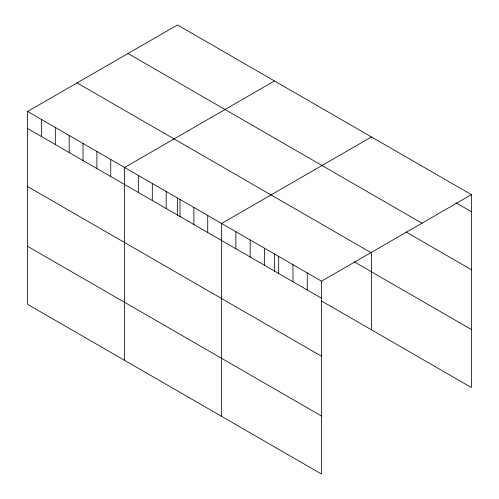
<?xml version="1.0" encoding="UTF-8"?>
<svg xmlns="http://www.w3.org/2000/svg" width="499" height="499" viewBox="0 0 499 499"><rect width="100%" height="100%" fill="white"/><g stroke="black" fill="none" stroke-linecap="round" stroke-linejoin="round"><path stroke-width="0.75" d="M27.601 111.477L321.524 281.174L321.524 474.05L27.601 304.353L27.601 111.477L177.476 24.95L471.399 194.647L471.399 387.523L321.319 300.872M274.469 80.95L124.6 167.477L124.6 360.353M371.462 136.951L221.593 223.477L221.593 416.353M321.524 281.174L471.399 194.647M455.824 202.7L471.399 211.688M128.018 53.505L421.942 223.196M405.855 231.873L471.399 269.716M77.058 82.921L370.982 252.619M354.309 261.894L471.399 329.496M27.601 128.517L321.524 298.215M27.601 186.545L321.524 356.242M27.601 246.331L321.524 416.023M371.462 252.369L371.462 329.827M307.253 272.928L307.253 289.975M292.975 264.688L292.975 281.729M278.698 256.442L278.698 273.489M274.469 253.979L274.469 271.537M264.42 248.203L264.42 265.243M250.142 239.963L250.142 257.004M235.871 231.717L235.871 248.764M207.734 215.474L207.734 232.522M193.88 207.478L193.88 224.519M180.02 199.475L180.02 216.522M177.476 197.978L177.476 215.537M166.167 191.479L166.167 208.52M152.307 183.476L152.307 200.517M138.454 175.48L138.454 192.52M110.741 159.474L110.741 176.521M96.887 151.478L96.887 168.519M83.027 143.475L83.027 160.522M69.174 135.478L69.174 152.519M55.314 127.476L55.314 144.523M41.461 119.479L41.461 136.52"/></g></svg>
